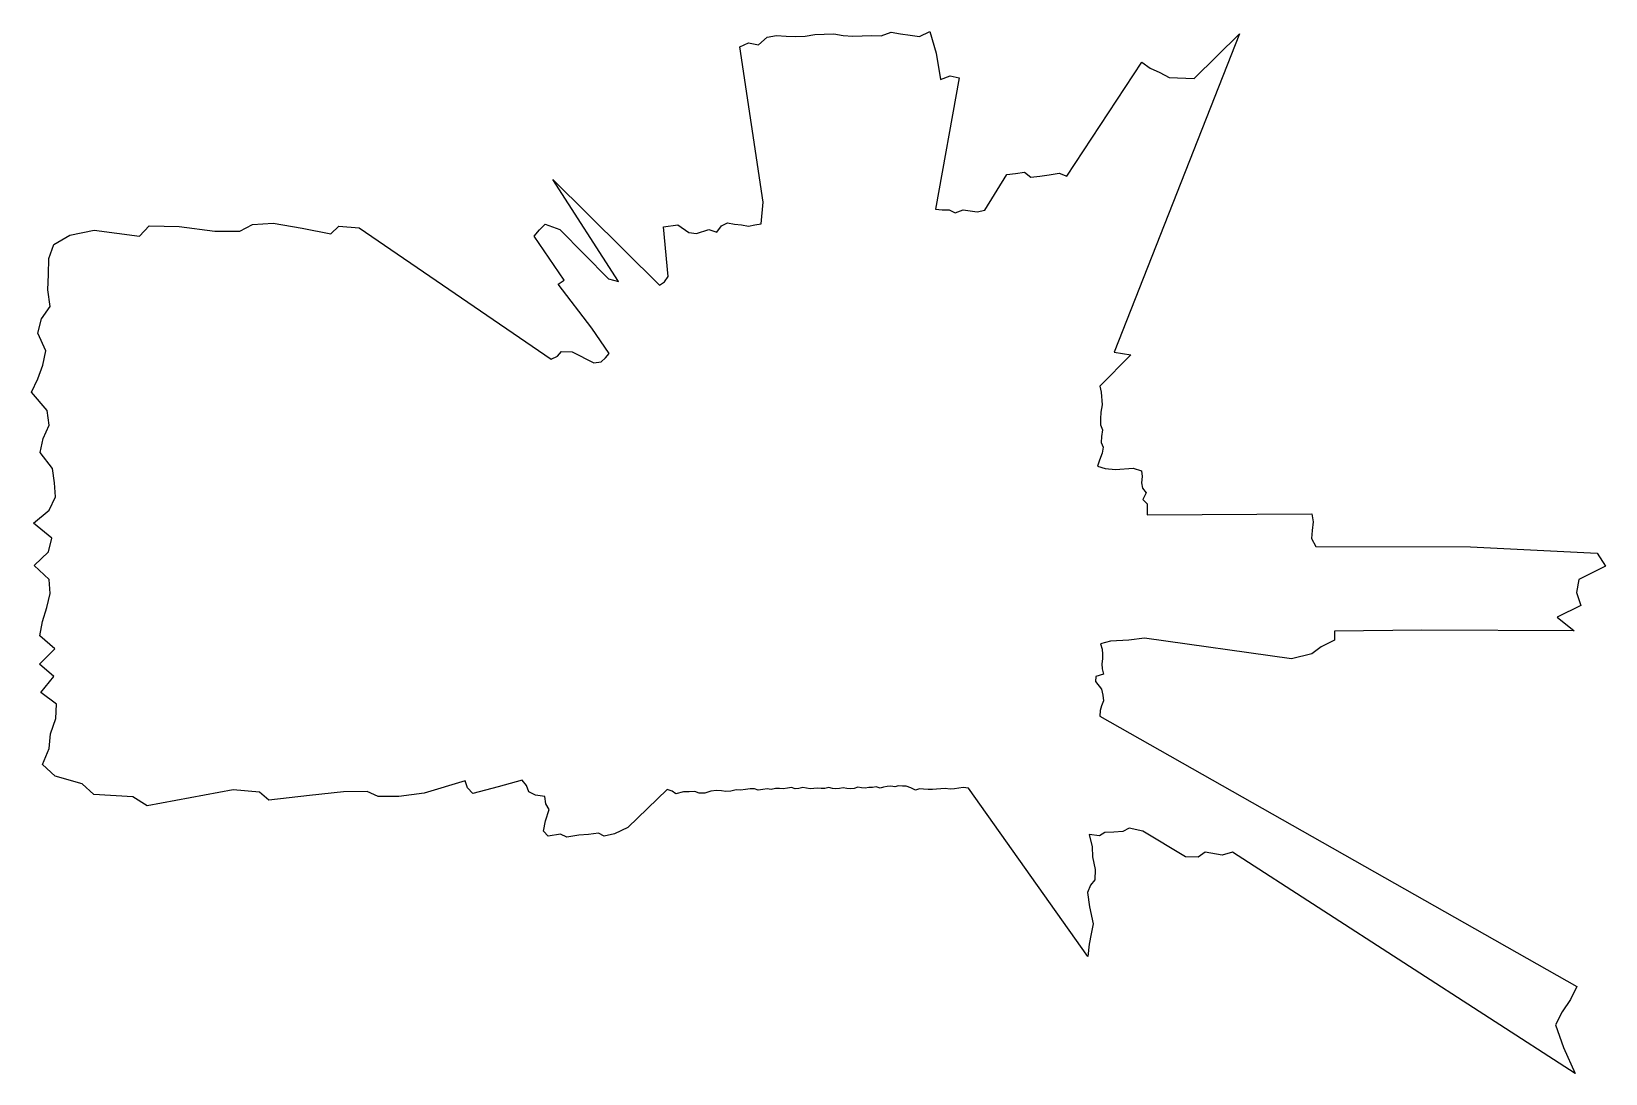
# Model space of a CAD drawing. Extents: x -5739 to 5389, y -3490 to 3873.
import ezdxf

# ---------------------------------------------------------------- set-up
doc = ezdxf.new("R2010")
doc.units = 0

msp = doc.modelspace()

# ---------------------------------------------------------------- linework, layer by layer
at = {"layer": 'drawinglayer'}
for p, q in [((-732, 3766), (-669, 3793)), ((-669, 3793), (-599, 3780)), ((-599, 3780), (-539, 3834)), ((-539, 3834), (-472, 3845)), ((-472, 3845), (-404, 3840)), ((-404, 3840), (-336, 3838)), ((-336, 3838), (-269, 3841)), ((-269, 3841), (-202, 3851)), ((-202, 3851), (-135, 3854)), ((-135, 3854), (-67, 3857)), ((-67, 3857), (0, 3845)), ((0, 3845), (67, 3841)), ((67, 3841), (134, 3842)), ((134, 3842), (202, 3845)), ((202, 3845), (269, 3842)), ((269, 3842), (338, 3868)), ((338, 3868), (405, 3857)), ((405, 3857), (472, 3847)), ((472, 3847), (539, 3837)), ((539, 3837), (613, 3873)), ((613, 3873), (656, 3720)), ((2802, 3856), (1916, 1608)), ((2480, 3542), (2802, 3856)), ((-567, 2668), (-732, 3766)), ((656, 3720), (687, 3534)), ((1580, 2850), (2111, 3657)), ((2111, 3657), (2171, 3614)), ((2171, 3614), (2239, 3583)), ((2239, 3583), (2304, 3547)), ((819, 3546), (653, 2618)), ((687, 3534), (757, 3560)), ((757, 3560), (819, 3546)), ((2304, 3547), (2480, 3542)), ((-1588, 2107), (-2054, 2827)), ((-2054, 2827), (-1300, 2081)), ((1002, 2611), (1157, 2863)), ((1157, 2863), (1218, 2869)), ((1218, 2869), (1282, 2879)), ((1282, 2879), (1327, 2845)), ((1327, 2845), (1390, 2851)), ((1390, 2851), (1457, 2860)), ((1457, 2860), (1527, 2872)), ((1527, 2872), (1580, 2850)), ((-580, 2514), (-567, 2668)), ((653, 2618), (700, 2612)), ((700, 2612), (749, 2612)), ((749, 2612), (792, 2591)), ((792, 2591), (849, 2613)), ((849, 2613), (897, 2606)), ((897, 2606), (946, 2598)), ((946, 2598), (1002, 2611)), ((-5467, 2434), (-5296, 2470)), ((-5296, 2470), (-4975, 2426)), ((-4975, 2426), (-4906, 2500)), ((-4906, 2500), (-4694, 2496)), ((-4694, 2496), (-4442, 2462)), ((-4442, 2462), (-4265, 2462)), ((-4265, 2462), (-4176, 2509)), ((-4176, 2509), (-4030, 2518)), ((-4030, 2518), (-3825, 2484)), ((-3825, 2484), (-3622, 2443)), ((-3622, 2443), (-3567, 2498)), ((-3567, 2498), (-3422, 2486)), ((-3422, 2486), (-2066, 1557)), ((-2186, 2427), (-2148, 2471)), ((-2148, 2471), (-2107, 2511)), ((-2107, 2511), (-2003, 2473)), ((-2003, 2473), (-1660, 2125)), ((-1270, 2492), (-1169, 2506)), ((-1237, 2143), (-1270, 2492)), ((-1169, 2506), (-1092, 2453)), ((-1092, 2453), (-1038, 2445)), ((-1038, 2445), (-950, 2475)), ((-950, 2475), (-893, 2455)), ((-893, 2455), (-860, 2499)), ((-860, 2499), (-819, 2521)), ((-819, 2521), (-768, 2512)), ((-768, 2512), (-719, 2507)), ((-719, 2507), (-669, 2498)), ((-669, 2498), (-625, 2508)), ((-625, 2508), (-580, 2514)), ((-5616, 2269), (-5582, 2369)), ((-5582, 2369), (-5467, 2434)), ((-1974, 2117), (-2186, 2427)), ((-5619, 2157), (-5616, 2269)), ((-5623, 2047), (-5619, 2157)), ((-2016, 2088), (-1974, 2117)), ((-1660, 2125), (-1588, 2107)), ((-1264, 2104), (-1237, 2143)), ((-5607, 1931), (-5623, 2047)), ((-1777, 1777), (-2016, 2088)), ((-1300, 2081), (-1264, 2104)), ((-5669, 1842), (-5607, 1931)), ((-5694, 1741), (-5669, 1842)), ((-5637, 1616), (-5694, 1741)), ((-1655, 1598), (-1777, 1777)), ((-5658, 1516), (-5637, 1616)), ((-2066, 1557), (-2020, 1578)), ((-2020, 1578), (-1992, 1613)), ((-1992, 1613), (-1917, 1609)), ((-1917, 1609), (-1764, 1533)), ((-1711, 1540), (-1681, 1567)), ((-1681, 1567), (-1655, 1598)), ((2033, 1588), (1815, 1368)), ((1916, 1608), (2033, 1588)), ((-5693, 1419), (-5658, 1516)), ((-1764, 1533), (-1711, 1540)), ((-5739, 1325), (-5693, 1419)), ((1815, 1368), (1823, 1324)), ((-5629, 1196), (-5739, 1325)), ((1831, 1235), (1821, 1183)), ((1823, 1324), (1831, 1235)), ((-5615, 1091), (-5629, 1196)), ((1821, 1183), (1818, 1136)), ((1818, 1136), (1818, 1093)), ((-5657, 998), (-5615, 1091)), ((1818, 1093), (1834, 1059)), ((1826, 1012), (1823, 969)), ((1834, 1059), (1826, 1012)), ((-5677, 899), (-5657, 998)), ((-5591, 786), (-5677, 899)), ((1831, 893), (1812, 845)), ((1823, 969), (1837, 936)), ((1837, 936), (1831, 893)), ((-5577, 685), (-5591, 786)), ((1812, 845), (1798, 801)), ((1798, 801), (1851, 786)), ((1851, 786), (1925, 778)), ((1925, 778), (2050, 787)), ((2050, 787), (2109, 768)), ((-5570, 585), (-5577, 685)), ((2113, 728), (2108, 685)), ((2108, 685), (2115, 647)), ((2109, 768), (2113, 728)), ((-5615, 491), (-5570, 585)), ((2115, 647), (2141, 614)), ((2141, 614), (2118, 567)), ((2118, 567), (2148, 535)), ((-5725, 400), (-5615, 491)), ((2148, 535), (2149, 457)), ((2149, 457), (3313, 466)), ((3313, 466), (3322, 408)), ((-5596, 293), (-5725, 400)), ((3316, 348), (3311, 290)), ((3322, 408), (3316, 348)), ((-5618, 196), (-5596, 293)), ((3311, 290), (3341, 234)), ((3341, 234), (4434, 232)), ((4434, 232), (5329, 186)), ((-5719, 100), (-5618, 196)), ((5329, 186), (5389, 94)), ((-5615, 0), (-5719, 100)), ((-5606, -98), (-5615, 0)), ((5389, 94), (5200, 0)), ((-5630, -197), (-5606, -98)), ((5200, 0), (5184, -90)), ((5184, -90), (5215, -182)), ((-5662, -297), (-5630, -197)), ((5215, -182), (5048, -265)), ((-5681, -397), (-5662, -297)), ((5048, -265), (5167, -361)), ((-5573, -488), (-5681, -397)), ((1889, -436), (1818, -453)), ((2020, -429), (1889, -436)), ((2131, -414), (2020, -429)), ((3170, -559), (2131, -414)), ((3474, -427), (3378, -475)), ((4091, -358), (3473, -365)), ((3473, -365), (3474, -427)), ((5167, -361), (4091, -358)), ((-5682, -597), (-5573, -488)), ((1818, -453), (1831, -491)), ((1831, -491), (1833, -526)), ((1833, -526), (1832, -560)), ((3313, -525), (3170, -559)), ((3378, -475), (3313, -525)), ((-5580, -685), (-5682, -597)), ((1832, -560), (1828, -594)), ((1828, -594), (1831, -630)), ((1831, -630), (1839, -669)), ((-5673, -797), (-5580, -685)), ((1785, -685), (1783, -721)), ((1783, -721), (1825, -775)), ((1839, -669), (1785, -685)), ((1825, -775), (1836, -817)), ((-5561, -881), (-5673, -797)), ((-5566, -981), (-5561, -881)), ((1839, -857), (1827, -891)), ((1836, -817), (1839, -857)), ((-5605, -1090), (-5566, -981)), ((1817, -926), (1813, -964)), ((1813, -964), (5186, -2875)), ((1827, -891), (1817, -926)), ((-5613, -1193), (-5605, -1090)), ((-5660, -1307), (-5613, -1193)), ((-5571, -1389), (-5660, -1307)), ((-5381, -1442), (-5571, -1389)), ((-5298, -1519), (-5381, -1442)), ((-2674, -1422), (-2963, -1510)), ((-2656, -1472), (-2674, -1422)), ((-2269, -1418), (-2439, -1465)), ((-2239, -1454), (-2269, -1418)), ((-5023, -1536), (-5298, -1519)), ((-4921, -1599), (-5023, -1536)), ((-4313, -1485), (-4921, -1599)), ((-4126, -1502), (-4313, -1485)), ((-4060, -1559), (-4126, -1502)), ((-3774, -1525), (-4060, -1559)), ((-3533, -1500), (-3774, -1525)), ((-3365, -1498), (-3533, -1500)), ((-3288, -1533), (-3365, -1498)), ((-3143, -1533), (-3288, -1533)), ((-2963, -1510), (-3143, -1533)), ((-2619, -1512), (-2656, -1472)), ((-2439, -1465), (-2619, -1512)), ((-2222, -1499), (-2239, -1454)), ((-2176, -1523), (-2222, -1499)), ((-2110, -1533), (-2176, -1523)), ((-2102, -1584), (-2110, -1533)), ((-1244, -1483), (-1522, -1751)), ((-1210, -1494), (-1244, -1483)), ((-1183, -1514), (-1210, -1494)), ((-1130, -1500), (-1183, -1514)), ((-1089, -1499), (-1130, -1500)), ((-1049, -1498), (-1089, -1499)), ((-1018, -1509), (-1049, -1498)), ((-979, -1508), (-1018, -1509)), ((-935, -1496), (-979, -1508)), ((-895, -1489), (-935, -1496)), ((-861, -1492), (-895, -1489)), ((-830, -1498), (-861, -1492)), ((-795, -1496), (-830, -1498)), ((-757, -1485), (-795, -1496)), ((-726, -1488), (-757, -1485)), ((-692, -1483), (-726, -1488)), ((-659, -1479), (-692, -1483)), ((-628, -1478), (-659, -1479)), ((-601, -1488), (-628, -1478)), ((-569, -1482), (-601, -1488)), ((-538, -1478), (-569, -1482)), ((-510, -1482), (-538, -1478)), ((-480, -1477), (-510, -1482)), ((-451, -1475), (-480, -1477)), ((-424, -1478), (-451, -1475)), ((-395, -1474), (-424, -1478)), ((-366, -1468), (-395, -1474)), ((-341, -1479), (-366, -1468)), ((-314, -1476), (-341, -1479)), ((-285, -1469), (-314, -1476)), ((-260, -1474), (-285, -1469)), ((-234, -1478), (-260, -1474)), ((-208, -1477), (-234, -1478)), ((-181, -1473), (-208, -1477)), ((-155, -1476), (-181, -1473)), ((-129, -1476), (-155, -1476)), ((-103, -1470), (-129, -1476)), ((-77, -1476), (-103, -1470)), ((-52, -1479), (-77, -1476)), ((-26, -1477), (-52, -1479)), ((0, -1472), (-26, -1477)), ((26, -1475), (0, -1472)), ((52, -1478), (26, -1475)), ((77, -1476), (52, -1478)), ((103, -1467), (77, -1476)), ((129, -1472), (103, -1467)), ((155, -1473), (129, -1472)), ((180, -1470), (155, -1473)), ((206, -1469), (180, -1470)), ((232, -1465), (206, -1469)), ((260, -1473), (232, -1465)), ((285, -1466), (260, -1473)), ((311, -1462), (285, -1466)), ((337, -1460), (311, -1462)), ((365, -1465), (337, -1460)), ((391, -1458), (365, -1465)), ((418, -1459), (391, -1458)), ((446, -1459), (418, -1459)), ((478, -1472), (446, -1459)), ((512, -1488), (478, -1472)), ((538, -1479), (512, -1488)), ((568, -1480), (538, -1479)), ((600, -1484), (568, -1480)), ((630, -1483), (600, -1484)), ((659, -1481), (630, -1483)), ((690, -1479), (659, -1481)), ((720, -1477), (690, -1479)), ((755, -1481), (720, -1477)), ((786, -1478), (755, -1481)), ((817, -1473), (786, -1478)), ((848, -1468), (817, -1473)), ((886, -1474), (848, -1468)), ((1729, -2662), (886, -1474)), ((-2104, -1704), (-2080, -1625)), ((-2080, -1625), (-2102, -1584)), ((-2118, -1777), (-2104, -1704)), ((-2087, -1814), (-2118, -1777)), ((-1522, -1751), (-1618, -1797)), ((1977, -1780), (1914, -1785)), ((2021, -1757), (1977, -1780)), ((2119, -1778), (2021, -1757)), ((2419, -1959), (2119, -1778)), ((-1998, -1799), (-2087, -1814)), ((-1953, -1821), (-1998, -1799)), ((-1870, -1806), (-1953, -1821)), ((-1800, -1800), (-1870, -1806)), ((-1730, -1791), (-1800, -1800)), ((-1690, -1812), (-1730, -1791)), ((-1618, -1797), (-1690, -1812)), ((1811, -1811), (1739, -1801)), ((1739, -1801), (1761, -1888)), ((1761, -1888), (1763, -1959)), ((1850, -1786), (1811, -1811)), ((1914, -1785), (1850, -1786)), ((1763, -1959), (1781, -2049)), ((2510, -1961), (2419, -1959)), ((2558, -1927), (2510, -1961)), ((2679, -1946), (2558, -1927)), ((2752, -1927), (2679, -1946)), ((5174, -3490), (2752, -1927)), ((1781, -2049), (1779, -2121)), ((1749, -2160), (1726, -2210)), ((1726, -2210), (1742, -2312)), ((1779, -2121), (1749, -2160)), ((1742, -2312), (1767, -2433)), ((1767, -2433), (1753, -2504)), ((1753, -2504), (1738, -2576)), ((1738, -2576), (1729, -2662)), ((5186, -2875), (5141, -2968)), ((5141, -2968), (5083, -3054)), ((5083, -3054), (5035, -3146)), ((5035, -3146), (5092, -3307)), ((5092, -3307), (5174, -3490))]:
    msp.add_line(p, q, dxfattribs=at)

doc.saveas('drawing.dxf')
